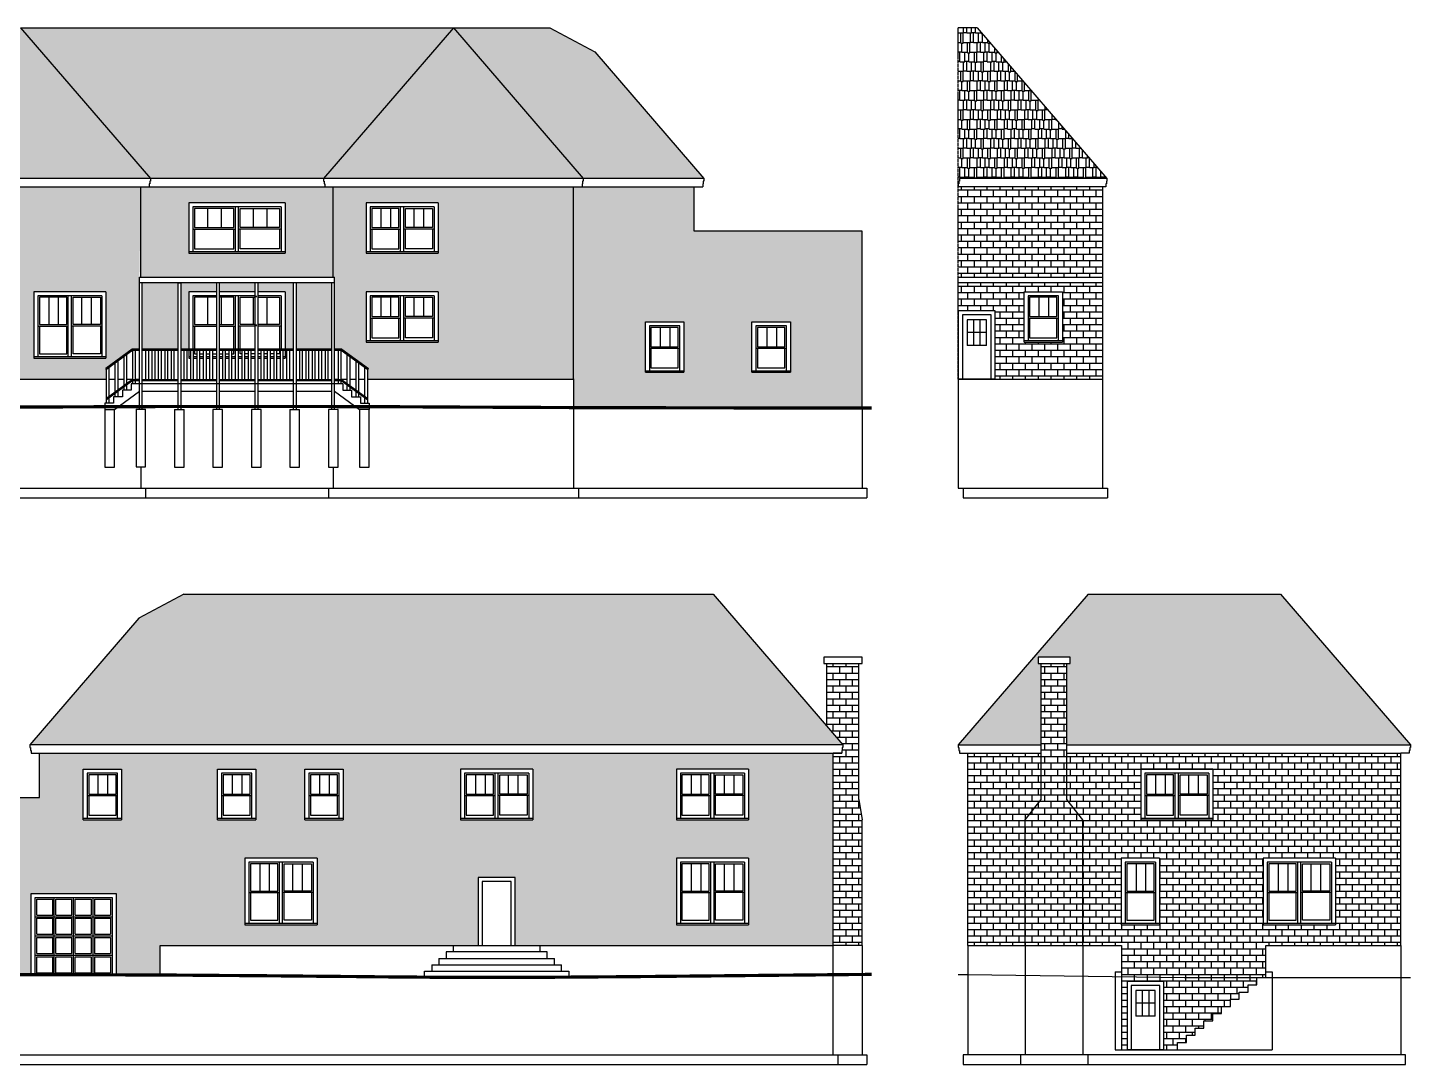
# Model space of a CAD drawing. Header units: inches. Extents: x -12 to 2580, y -112 to 1181.
# Drawn here: x 855 to 2580, y -112 to 1181 of the extents above; entities that cross this region are included whole.
import ezdxf

# ---------------------------------------------------------------- set-up
doc = ezdxf.new("R2010")
doc.units = ezdxf.units.IN
doc.header["$MEASUREMENT"] = 0
doc.linetypes.add('PHANTOMX2', pattern=[5, 2.5, -0.5, 0.5, -0.5, 0.5, -0.5])
for name, color, linetype in [('doors', 3, 'Continuous'), ('foundation', 1, 'Continuous'), ('g-delt-medm', 3, 'Continuous'), ('grade', 6, 'Continuous'), ('hatch', 5, 'Continuous'), ('window', 2, 'Continuous')]:
    doc.layers.add(name, color=color, linetype=linetype)
pattern_1 = [(0, (660, -5e-13), (25.5, 12), [6, -5, 7, -3, 9, -4]), (0, (666, 0.5), (25.5, 12), [5, -19, 4, -6]), (0, (678, -0.75), (25.5, 12), [3, -31]), (90, (660, -5e-13), (-8.5, 12), [11.5, -36.5]), (90, (666, -5e-13), (-8.5, 12), [11.25, -36.75]), (90, (671, -5e-13), (-8.5, 12), [10.5, -37.5]), (90, (678, -0.75), (-8.5, 12), [11.5, -36.5]), (90, (681, -0.75), (-8.5, 12), [11.5, -36.5]), (90, (690, -5e-13), (-8.5, 12), [11, -37])]
pattern_2 = [(0, (-2028, 706.75), (25.5, 12), [6, -5, 7, -3, 9, -4]), (0, (-2022, 707.25), (25.5, 12), [5, -19, 4, -6]), (0, (-2010, 706), (25.5, 12), [3, -31]), (90, (-2028, 706.75), (-8.5, 12), [11.5, -36.5]), (90, (-2022, 706.75), (-8.5, 12), [11.25, -36.75]), (90, (-2017, 706.75), (-8.5, 12), [10.5, -37.5]), (90, (-2010, 706), (-8.5, 12), [11.5, -36.5]), (90, (-2007, 706), (-8.5, 12), [11.5, -36.5]), (90, (-1998, 706.75), (-8.5, 12), [11, -37])]
pattern_3 = [(0, (660, -5e-13), (0, 8), []), (90, (660, -5e-13), (-8, 8), [8, -8])]
pattern_4 = [(0, (-2028, 706.75), (0, 8), []), (90, (-2028, 706.75), (-8, 8), [8, -8])]

# ---------------------------------------------------------------- blocks, each defined once
blk = doc.blocks.new('window-3')
for p, q in [((-5, 83), (-5, 0)), ((85, 83), (-5, 83)), ((80, 78), (0, 78)), ((0, 78), (0, 2)), ((2, 76), (2, 42)), ((36, 76), (2, 76)), ((13.5, 76), (13.5, 42)), ((25.5, 76), (25.5, 42)), ((36, 42), (36, 76)), ((38, 2), (38, 78)), ((42, 2), (42, 78)), ((44, 42), (44, 76)), ((44, 76), (78, 76)), ((54.5, 76), (54.5, 42)), ((66.5, 76), (66.5, 42)), ((78, 76), (78, 42)), ((80, 78), (80, 2)), ((85, 83), (85, 0)), ((0, 40), (38, 40)), ((2, 42), (36, 42)), ((2, 40), (2, 5.5)), ((36, 5.5), (36, 40)), ((80, 40), (42, 40)), ((78, 42), (44, 42)), ((44, 5.5), (44, 40)), ((78, 40), (78, 5.5)), ((-5, 2), (85, 2)), ((-5, 0), (85, 0)), ((2, 5.5), (36, 5.5)), ((78, 5.5), (44, 5.5))]:
    blk.add_line(p, q)
blk = doc.blocks.new('window-4')
for p, q in [((-5, 83), (-5, 0)), ((43, 83), (-5, 83)), ((38, 78), (0, 78)), ((0, 78), (0, 2)), ((2, 76), (2, 42)), ((36, 76), (2, 76)), ((13.5, 76), (13.5, 42)), ((25.5, 76), (25.5, 42)), ((36, 42), (36, 76)), ((38, 78), (38, 2)), ((43, 83), (43, 0)), ((0, 40), (38, 40)), ((2, 42), (36, 42)), ((2, 40), (2, 5.5)), ((36, 5.5), (36, 40)), ((-5, 2), (43, 2)), ((-5, 0), (43, 0)), ((2, 5.5), (36, 5.5))]:
    blk.add_line(p, q)
blk = doc.blocks.new('window-1')
for p, q in [((-5, 0), (-5, 63)), ((-5, 63), (43, 63)), ((38, 58), (0, 58)), ((0, 58), (0, 2)), ((2, 56), (2, 32)), ((36, 56), (2, 56)), ((13.5, 56), (13.5, 32)), ((25.5, 56), (25.5, 32)), ((36, 32), (36, 56)), ((38, 2), (38, 58)), ((43, 63), (43, 0)), ((0, 30), (38, 30)), ((2, 32), (36, 32)), ((2, 30), (2, 5.5)), ((36, 5.5), (36, 30)), ((-5, 2), (43, 2)), ((-5, 0), (43, 0)), ((2, 5.5), (36, 5.5))]:
    blk.add_line(p, q)
blk = doc.blocks.new('window-2')
for p, q in [((85, 63), (-5, 63)), ((-5, 63), (-5, 0)), ((80, 58), (0, 58)), ((0, 58), (0, 2)), ((2, 56), (2, 32)), ((36, 56), (2, 56)), ((13.5, 56), (13.5, 32)), ((25.5, 56), (25.5, 32)), ((36, 32), (36, 56)), ((38, 2), (38, 58)), ((42, 2), (42, 58)), ((44, 32), (44, 56)), ((44, 56), (78, 56)), ((54.5, 56), (54.5, 32)), ((66.5, 56), (66.5, 32)), ((78, 56), (78, 32)), ((80, 58), (80, 2)), ((85, 63), (85, 0)), ((0, 30), (38, 30)), ((2, 32), (36, 32)), ((2, 30), (2, 5.5)), ((36, 5.5), (36, 30)), ((80, 30), (42, 30)), ((78, 32), (44, 32)), ((44, 5.5), (44, 30)), ((78, 30), (78, 5.5)), ((-5, 2), (85, 2)), ((-5, 0), (85, 0)), ((2, 5.5), (36, 5.5)), ((78, 5.5), (44, 5.5))]:
    blk.add_line(p, q)

msp = doc.modelspace()

# ---------------------------------------------------------------- hatches: boundary and pattern name
at = {"layer": 'hatch'}
h = msp.add_hatch(dxfattribs=at)
h.set_pattern_fill('AR-RSHKE', color=256)
h.set_pattern_definition(pattern_2)
h.paths.add_polyline_path([(846, 1181.2), (684, 993.2), (1008, 993.2)])
h.paths.add_polyline_path([(1386, 1181.2), (846, 1181.2), (1008, 993.2), (1224, 993.2)])
h.paths.add_polyline_path([(1386, 1181.2), (1224, 993.2), (1548, 993.2)])
h.paths.add_polyline_path([(1562.4, 1151.2), (1506.5, 1181.2), (1386, 1181.2), (1548, 993.2), (1698.5, 993.2)])
h = msp.add_hatch(dxfattribs=at)
h.set_pattern_fill('AR-RSHKE', color=256)
h.set_pattern_definition(pattern_2)
h.paths.add_polyline_path([(2201.5, 993.2), (2039.5, 1181.2), (2016, 1181.2), (2016, 986.2), (2016.7, 986.2), (2016.7, 989.8), (2017.5, 989.8), (2017.5, 993.2)])
h = msp.add_hatch(dxfattribs=at)
h.set_pattern_fill('AR-B816', color=256)
h.set_pattern_definition(pattern_4)
h.paths.add_polyline_path([(996, 982.8), (696, 982.8), (696, 742.8), (953, 742.8), (953, 754.8), (952.1, 756), (986, 780.6), (986, 780), (994.2, 780), (994.2, 869.8)])
h.paths.add_polyline_path([(952.5, 851.8), (952.5, 768.8), (862.5, 768.8), (862.5, 851.8)], flags=16)
h.paths.add_polyline_path([(947.5, 846.8), (947.5, 770.8), (867.5, 770.8), (867.5, 846.8)], flags=0)
h.paths.add_polyline_path([(905.5, 844.8), (905.5, 774.3), (869.5, 774.3), (869.5, 808.8), (869.5, 844.8)], flags=0)
h.paths.add_polyline_path([(945.5, 844.8), (945.5, 810.8), (945.5, 774.3), (909.5, 774.3), (909.5, 844.8)], flags=0)
h.paths.add_polyline_path([(881, 808.8), (881, 810.8), (869.5, 810.8), (867.5, 808.8)], flags=0)
h.paths.add_polyline_path([(911.5, 810.8), (945.5, 810.8), (947.5, 808.8), (911.5, 808.8)], flags=0)
h.paths.add_polyline_path([(829.5, 899.8), (739.5, 899.8), (739.5, 962.8), (829.5, 962.8)], flags=16)
h.paths.add_polyline_path([(744.5, 901.8), (744.5, 957.8), (824.5, 957.8), (824.5, 901.8)], flags=0)
h.paths.add_polyline_path([(822.5, 905.3), (786.5, 905.3), (786.5, 955.8), (822.5, 955.8), (822.5, 931.8)], flags=0)
h.paths.add_polyline_path([(824.5, 929.8), (788.5, 929.8), (788.5, 931.8), (822.5, 931.8)], flags=0)
h.paths.add_polyline_path([(829.5, 851.8), (829.5, 768.8), (739.5, 768.8), (739.5, 851.8)], flags=16)
h.paths.add_polyline_path([(824.5, 846.8), (824.5, 770.8), (744.5, 770.8), (744.5, 846.8)], flags=0)
h.paths.add_polyline_path([(822.5, 844.8), (822.5, 810.8), (822.5, 774.3), (786.5, 774.3), (786.5, 844.8)], flags=0)
h.paths.add_polyline_path([(822.5, 810.8), (824.5, 808.8), (788.5, 808.8), (788.5, 810.8)], flags=0)
h.paths.add_polyline_path([(746.5, 905.3), (746.5, 929.8), (746.5, 955.8), (782.5, 955.8), (782.5, 905.3)], flags=0)
h.paths.add_polyline_path([(758, 929.8), (758, 931.8), (746.5, 931.8), (744.5, 929.8)], flags=0)
h.paths.add_polyline_path([(782.5, 774.3), (746.5, 774.3), (746.5, 808.8), (746.5, 844.8), (782.5, 844.8)], flags=0)
h.paths.add_polyline_path([(758, 808.8), (758, 810.8), (746.5, 810.8), (744.5, 808.8)], flags=0)
h.paths.add_polyline_path([(1042.2, 862.8), (997.8, 862.8), (997.8, 780), (1042.2, 780)])
h.paths.add_polyline_path([(1090.2, 862.8), (1045.7, 862.8), (1045.7, 780), (1056, 780), (1056, 851.8), (1090.2, 851.8)])
h.paths.add_polyline_path([(1236, 982.8), (996, 982.8), (996, 869.8), (1236, 869.8)])
h.paths.add_polyline_path([(1056, 899.8), (1056, 962.8), (1176, 962.8), (1176, 899.8)], flags=16)
h.paths.add_polyline_path([(1061, 901.8), (1061, 957.8), (1171, 957.8), (1171, 901.8)], flags=0)
h.paths.add_polyline_path([(1063, 905.3), (1063, 929.8), (1112, 929.8), (1112, 905.3)], flags=0)
h.paths.add_polyline_path([(1063, 931.8), (1063, 955.8), (1112, 955.8), (1112, 931.8)], flags=0)
h.paths.add_polyline_path([(1169, 929.8), (1169, 905.3), (1120, 905.3), (1120, 929.8)], flags=0)
h.paths.add_polyline_path([(1120, 931.8), (1120, 955.8), (1169, 955.8), (1169, 931.8)], flags=0)
h.paths.add_polyline_path([(1138.2, 862.8), (1093.7, 862.8), (1093.7, 851.8), (1138.2, 851.8)])
h.paths.add_polyline_path([(1186.2, 862.8), (1141.8, 862.8), (1141.8, 851.8), (1176, 851.8), (1176, 780), (1186.2, 780)])
h.paths.add_polyline_path([(1234.2, 862.8), (1189.7, 862.8), (1189.7, 780), (1234.2, 780)])
h.paths.add_polyline_path([(1536, 982.8), (1236, 982.8), (1236, 869.8), (1237.8, 869.8), (1237.8, 780), (1246.9, 780), (1279.9, 756), (1279, 754.8), (1279, 742.8), (1536, 742.8), (1536, 743.2)])
h.paths.add_polyline_path([(1277, 851.8), (1367, 851.8), (1367, 788.8), (1277, 788.8)], flags=16)
h.paths.add_polyline_path([(1277, 899.8), (1277, 962.8), (1367, 962.8), (1367, 899.8)], flags=16)
h.paths.add_polyline_path([(1282, 901.8), (1282, 957.8), (1362, 957.8), (1362, 901.8)], flags=0)
h.paths.add_polyline_path([(1282, 846.8), (1362, 846.8), (1362, 790.8), (1282, 790.8)], flags=0)
h.paths.add_polyline_path([(1284, 844.8), (1318, 844.8), (1318, 820.8), (1284, 820.8)], flags=0)
h.paths.add_polyline_path([(1284, 905.3), (1284, 929.8), (1318, 929.8), (1318, 905.3)], flags=0)
h.paths.add_polyline_path([(1318, 818.8), (1318, 794.3), (1284, 794.3), (1284, 818.8)], flags=0)
h.paths.add_polyline_path([(1284, 931.8), (1284, 955.8), (1318, 955.8), (1318, 931.8)], flags=0)
h.paths.add_polyline_path([(1360, 818.8), (1360, 794.3), (1326, 794.3), (1326, 818.8)], flags=0)
h.paths.add_polyline_path([(1360, 929.8), (1360, 905.3), (1326, 905.3), (1326, 929.8)], flags=0)
h.paths.add_polyline_path([(1326, 844.8), (1360, 844.8), (1360, 820.8), (1326, 820.8)], flags=0)
h.paths.add_polyline_path([(1326, 931.8), (1326, 955.8), (1360, 955.8), (1360, 931.8)], flags=0)
h.paths.add_polyline_path([(1896, 927.5), (1686.5, 927.5), (1686.5, 982.8), (1536, 982.8), (1536, 742.8), (1536, 706.7), (1896, 706.7)])
h.paths.add_polyline_path([(1625.5, 814.2), (1673.5, 814.2), (1673.5, 751.2), (1625.5, 751.2)], flags=16)
h.paths.add_polyline_path([(1630.5, 809.2), (1668.5, 809.2), (1668.5, 753.2), (1630.5, 753.2)], flags=0)
h.paths.add_polyline_path([(1632.5, 807.2), (1666.5, 807.2), (1666.5, 783.2), (1632.5, 783.2)], flags=0)
h.paths.add_polyline_path([(1666.5, 781.2), (1666.5, 756.7), (1632.5, 756.7), (1632.5, 781.2)], flags=0)
h.paths.add_polyline_path([(1758.5, 814.2), (1806.5, 814.2), (1806.5, 751.2), (1758.5, 751.2)], flags=16)
h.paths.add_polyline_path([(1763.5, 809.2), (1801.5, 809.2), (1801.5, 753.2), (1763.5, 753.2)], flags=0)
h.paths.add_polyline_path([(1765.5, 807.2), (1799.5, 807.2), (1799.5, 783.2), (1765.5, 783.2)], flags=0)
h.paths.add_polyline_path([(1799.5, 781.2), (1799.5, 756.7), (1765.5, 756.7), (1765.5, 781.2)], flags=0)
h = msp.add_hatch(dxfattribs=at)
h.set_pattern_fill('AR-B816', color=256)
h.set_pattern_definition(pattern_4)
h.paths.add_polyline_path([(2196, 862.8), (2016, 862.8), (2016, 827.8), (2062, 827.8), (2062, 742.8), (2196, 742.8)])
h.paths.add_polyline_path([(2146, 788.8), (2098, 788.8), (2098, 851.8), (2146, 851.8)], flags=16)
h.paths.add_polyline_path([(2141, 790.8), (2103, 790.8), (2103, 846.8), (2141, 846.8)], flags=0)
h.paths.add_polyline_path([(2139, 818.8), (2139, 794.3), (2105, 794.3), (2105, 818.8)], flags=0)
h.paths.add_polyline_path([(2139, 820.8), (2105, 820.8), (2105, 844.8), (2139, 844.8)], flags=0)
h.paths.add_polyline_path([(2196, 982.8), (2016, 982.8), (2016, 869.8), (2196, 869.8)])
h = msp.add_hatch(dxfattribs=at)
h.set_pattern_fill('AR-RSHKE', color=256)
h.set_pattern_definition(pattern_1)
h.paths.add_polyline_path([(1049.5, 474.5), (993.6, 444.5), (857.5, 286.5), (1872, 286.5), (1710, 474.5)])
h = msp.add_hatch(dxfattribs=at)
h.set_pattern_fill('AR-RSHKE', color=256)
h.set_pattern_definition(pattern_1)
h.paths.add_polyline_path([(2178, 474.5), (2016, 286.5), (2119.5, 286.5), (2119.5, 388), (2115.5, 388), (2115.5, 396), (2155.5, 396), (2155.5, 388), (2151.5, 388), (2151.5, 286.5), (2580, 286.5), (2418, 474.5)])
h = msp.add_hatch(dxfattribs=at)
h.set_pattern_fill('AR-B816', color=256)
h.set_pattern_definition(pattern_3)
h.paths.add_polyline_path([(1892, 218), (1892, 388), (1852, 388), (1852, 309.7), (1872, 286.5), (1872, 283), (1871.2, 283), (1871.2, 279.5), (1870.5, 279.5), (1870.5, 276), (1860, 276), (1860, 36), (1896, 36), (1896, 193)])
h = msp.add_hatch(dxfattribs=at)
h.set_pattern_fill('AR-B816', color=256)
h.set_pattern_definition(pattern_3)
h.paths.add_polyline_path([(2099.5, 193), (2099.5, 36), (2171.5, 36), (2171.5, 193), (2151.5, 218), (2151.5, 388), (2119.5, 388), (2119.5, 218)])
h = msp.add_hatch(dxfattribs=at)
h.set_pattern_fill('AR-B816', color=256)
h.set_pattern_definition(pattern_3)
h.paths.add_polyline_path([(965, 101), (965, 0), (1020, 0), (1020, 36), (1417, 36), (1417, 121), (1463, 121), (1463, 36), (1860, 36), (1860, 276), (869.5, 276), (869.5, 220.7), (660, 220.7), (660, 0), (715, 0), (715, 101), (821, 101), (821, 0), (859, 0), (859, 101)])
h.paths.add_polyline_path([(1091.5, 193), (1091.5, 256), (1139.5, 256), (1139.5, 193)], flags=16)
h.paths.add_polyline_path([(1096.5, 195), (1096.5, 251), (1134.5, 251), (1134.5, 195)], flags=0)
h.paths.add_polyline_path([(1125.7, 145), (1215.8, 145), (1215.8, 62), (1125.7, 62)], flags=16)
h.paths.add_polyline_path([(1098.5, 198.5), (1098.5, 223), (1132.5, 223), (1132.5, 198.5)], flags=0)
h.paths.add_polyline_path([(1130.8, 140), (1210.8, 140), (1210.8, 64), (1130.8, 64)], flags=0)
h.paths.add_polyline_path([(1132.8, 138), (1166.8, 138), (1166.8, 104), (1132.8, 104)], flags=0)
h.paths.add_polyline_path([(1166.8, 102), (1166.8, 67.5), (1132.8, 67.5), (1132.8, 102)], flags=0)
h.paths.add_polyline_path([(1098.5, 225), (1098.5, 249), (1132.5, 249), (1132.5, 225)], flags=0)
h.paths.add_polyline_path([(972, 193), (924, 193), (924, 256), (972, 256)], flags=16)
h.paths.add_polyline_path([(929, 195), (929, 251), (967, 251), (967, 195)], flags=0)
h.paths.add_polyline_path([(965, 198.5), (931, 198.5), (931, 223), (965, 223)], flags=0)
h.paths.add_polyline_path([(965, 225), (931, 225), (931, 249), (965, 249)], flags=0)
h.paths.add_polyline_path([(1208.8, 102), (1208.8, 67.5), (1174.8, 67.5), (1174.8, 102)], flags=0)
h.paths.add_polyline_path([(1174.8, 138), (1208.8, 138), (1208.8, 104), (1174.8, 104)], flags=0)
h.paths.add_polyline_path([(1200.5, 193), (1200.5, 256), (1248.5, 256), (1248.5, 193)], flags=16)
h.paths.add_polyline_path([(1205.5, 195), (1205.5, 251), (1243.5, 251), (1243.5, 195)], flags=0)
h.paths.add_polyline_path([(1207.5, 198.5), (1207.5, 223), (1241.5, 223), (1241.5, 198.5)], flags=0)
h.paths.add_polyline_path([(1207.5, 225), (1207.5, 249), (1241.5, 249), (1241.5, 225)], flags=0)
h.paths.add_polyline_path([(1395, 193), (1395, 256), (1485, 256), (1485, 193)], flags=16)
h.paths.add_polyline_path([(1400, 195), (1400, 251), (1480, 251), (1480, 195)], flags=0)
h.paths.add_polyline_path([(1402, 198.5), (1402, 223), (1436, 223), (1436, 198.5)], flags=0)
h.paths.add_polyline_path([(1402, 225), (1402, 249), (1436, 249), (1436, 225)], flags=0)
h.paths.add_polyline_path([(1478, 223), (1478, 198.5), (1444, 198.5), (1444, 223)], flags=0)
h.paths.add_polyline_path([(1444, 225), (1444, 249), (1478, 249), (1478, 225)], flags=0)
h.paths.add_polyline_path([(1664.2, 145), (1754.2, 145), (1754.2, 62), (1664.2, 62)], flags=16)
h.paths.add_polyline_path([(1664.2, 193), (1664.2, 256), (1754.2, 256), (1754.2, 193)], flags=16)
h.paths.add_polyline_path([(1669.2, 195), (1669.2, 251), (1749.2, 251), (1749.2, 195)], flags=0)
h.paths.add_polyline_path([(1669.2, 64), (1669.2, 140), (1749.2, 140), (1749.2, 64)], flags=0)
h.paths.add_polyline_path([(1705.2, 102), (1705.2, 67.5), (1671.2, 67.5), (1671.2, 102)], flags=0)
h.paths.add_polyline_path([(1671.2, 138), (1705.2, 138), (1705.2, 104), (1671.2, 104)], flags=0)
h.paths.add_polyline_path([(1671.2, 198.5), (1671.2, 223), (1705.2, 223), (1705.2, 198.5)], flags=0)
h.paths.add_polyline_path([(1671.2, 225), (1671.2, 249), (1705.2, 249), (1705.2, 225)], flags=0)
h.paths.add_polyline_path([(1747.2, 102), (1747.2, 67.5), (1713.2, 67.5), (1713.2, 102)], flags=0)
h.paths.add_polyline_path([(1713.2, 138), (1747.2, 138), (1747.2, 104), (1713.2, 104)], flags=0)
h.paths.add_polyline_path([(1747.2, 223), (1747.2, 198.5), (1713.2, 198.5), (1713.2, 223)], flags=0)
h.paths.add_polyline_path([(1713.2, 225), (1713.2, 249), (1747.2, 249), (1747.2, 225)], flags=0)
h = msp.add_hatch(dxfattribs=at)
h.set_pattern_fill('AR-B816', color=256)
h.set_pattern_definition(pattern_3)
h.paths.add_polyline_path([(2399.5, 36), (2568, 36), (2568, 276), (2151.5, 276), (2151.5, 218), (2171.5, 193), (2171.5, 36), (2219.5, 36), (2219.5, -94), (2226.5, -94), (2226.5, -9), (2272.5, -9), (2272.5, -94), (2289.5, -94), (2289.5, -85), (2300.5, -85), (2300.5, -76), (2311.5, -76), (2311.5, -67), (2322.5, -67), (2322.5, -58), (2333.5, -58), (2333.5, -49), (2344.5, -49), (2344.5, -40), (2355.5, -40), (2355.5, -31), (2366.5, -31), (2366.5, -22), (2377.5, -22), (2377.5, -13), (2388.5, -13), (2388.5, -4), (2399.5, -4)])
h.paths.add_polyline_path([(2396.5, 145), (2486.5, 145), (2486.5, 62), (2396.5, 62)], flags=16)
h.paths.add_polyline_path([(2401.5, 140), (2481.5, 140), (2481.5, 64), (2401.5, 64)], flags=0)
h.paths.add_polyline_path([(2403.5, 138), (2437.5, 138), (2437.5, 104), (2403.5, 104)], flags=0)
h.paths.add_polyline_path([(2437.5, 102), (2437.5, 67.5), (2403.5, 67.5), (2403.5, 102)], flags=0)
h.paths.add_polyline_path([(2333.6, 193), (2243.6, 193), (2243.6, 256), (2333.6, 256)], flags=16)
h.paths.add_polyline_path([(2248.6, 195), (2248.6, 251), (2328.6, 251), (2328.6, 195)], flags=0)
h.paths.add_polyline_path([(2267.2, 62), (2219.2, 62), (2219.2, 145), (2267.2, 145)], flags=16)
h.paths.add_polyline_path([(2326.6, 198.5), (2292.6, 198.5), (2292.6, 223), (2326.6, 223)], flags=0)
h.paths.add_polyline_path([(2262.2, 64), (2224.2, 64), (2224.2, 140), (2262.2, 140)], flags=0)
h.paths.add_polyline_path([(2260.2, 102), (2260.2, 67.5), (2226.2, 67.5), (2226.2, 102)], flags=0)
h.paths.add_polyline_path([(2260.2, 104), (2226.2, 104), (2226.2, 138), (2260.2, 138)], flags=0)
h.paths.add_polyline_path([(2479.5, 102), (2479.5, 67.5), (2445.5, 67.5), (2445.5, 102)], flags=0)
h.paths.add_polyline_path([(2445.5, 138), (2479.5, 138), (2479.5, 104), (2445.5, 104)], flags=0)
h.paths.add_polyline_path([(2284.6, 223), (2284.6, 198.5), (2250.6, 198.5), (2250.6, 223)], flags=0)
h.paths.add_polyline_path([(2326.6, 225), (2292.6, 225), (2292.6, 249), (2326.6, 249)], flags=0)
h.paths.add_polyline_path([(2284.6, 225), (2250.6, 225), (2250.6, 249), (2284.6, 249)], flags=0)
h.paths.add_polyline_path([(2028, 36), (2099.5, 36), (2099.5, 193), (2119.5, 218), (2119.5, 276), (2028, 276)])

# ---------------------------------------------------------------- linework, layer by layer
at = {"layer": 'doors'}
for p, q in [((2062, 827.8), (2016, 827.8)), ((2016, 827.8), (2016, 742.8)), ((2057, 822.8), (2021, 822.8)), ((2021, 822.8), (2021, 742.8)), ((2051, 816.8), (2027, 816.8)), ((2027, 816.8), (2027, 784.8)), ((2035, 816.8), (2035, 784.8)), ((2043, 816.8), (2043, 784.8)), ((2051, 784.8), (2051, 816.8)), ((2057, 742.8), (2057, 822.8)), ((2062, 742.8), (2062, 827.8)), ((2051, 800.8), (2027, 800.8)), ((2051, 784.8), (2027, 784.8)), ((2062, 742.8), (2016, 742.8)), ((859, 0), (859, 101)), ((859, 101), (965, 101)), ((864, 0), (864, 96)), ((864, 96), (960, 96)), ((866, 74), (866, 94)), ((866, 94), (886, 94)), ((886, 74), (886, 94)), ((888, 0), (888, 96)), ((890, 74), (890, 94)), ((890, 94), (910, 94)), ((910, 74), (910, 94)), ((912, 0), (912, 96)), ((914, 74), (914, 94)), ((914, 94), (934, 94)), ((934, 94), (934, 74)), ((936, 96), (936, 0)), ((938, 94), (958, 94)), ((938, 94), (938, 74)), ((958, 94), (958, 74)), ((960, 96), (960, 0)), ((965, 101), (965, 0)), ((864, 72), (960, 72)), ((866, 74), (886, 74)), ((866, 50), (866, 70)), ((866, 70), (886, 70)), ((886, 50), (886, 70)), ((890, 74), (910, 74)), ((890, 50), (890, 70)), ((890, 70), (910, 70)), ((910, 50), (910, 70)), ((914, 74), (934, 74)), ((914, 50), (914, 70)), ((914, 70), (934, 70)), ((934, 70), (934, 50)), ((938, 74), (958, 74)), ((938, 70), (958, 70)), ((938, 70), (938, 50)), ((958, 70), (958, 50)), ((864, 48), (960, 48)), ((866, 50), (886, 50)), ((866, 26), (866, 46)), ((866, 46), (886, 46)), ((886, 26), (886, 46)), ((890, 50), (910, 50)), ((890, 26), (890, 46)), ((890, 46), (910, 46)), ((910, 26), (910, 46)), ((914, 50), (934, 50)), ((914, 26), (914, 46)), ((914, 46), (934, 46)), ((934, 46), (934, 26)), ((938, 50), (958, 50)), ((938, 46), (958, 46)), ((938, 46), (938, 26)), ((958, 46), (958, 26)), ((864, 24), (960, 24)), ((866, 26), (886, 26)), ((866, 2), (866, 22)), ((866, 22), (886, 22)), ((886, 2), (886, 22)), ((890, 26), (910, 26)), ((890, 2), (890, 22)), ((890, 22), (910, 22)), ((910, 2), (910, 22)), ((914, 26), (934, 26)), ((914, 2), (914, 22)), ((914, 22), (934, 22)), ((934, 22), (934, 2)), ((938, 26), (958, 26)), ((938, 22), (958, 22)), ((938, 22), (938, 2)), ((958, 22), (958, 2)), ((866, 2), (886, 2)), ((890, 2), (910, 2)), ((914, 2), (934, 2)), ((938, 2), (958, 2)), ((2272.5, -9), (2226.5, -9)), ((2226.5, -9), (2226.5, -94)), ((2267.5, -14), (2231.5, -14)), ((2231.5, -14), (2231.5, -94)), ((2267.5, -94), (2267.5, -14)), ((2272.5, -94), (2272.5, -9)), ((2261.5, -20), (2237.5, -20)), ((2237.5, -20), (2237.5, -52)), ((2245.5, -20), (2245.5, -52)), ((2253.5, -20), (2253.5, -52)), ((2261.5, -52), (2261.5, -20)), ((2261.5, -36), (2237.5, -36)), ((2261.5, -52), (2237.5, -52)), ((2272.5, -94), (2226.5, -94))]:
    msp.add_line(p, q, dxfattribs=at)
at = {"layer": 'foundation'}
for p, q in [((2016, 742.8), (2016, 606.5)), ((2196, 742.8), (2196, 606.5)), ((951, 704.8), (951, 632.8)), ((963, 632.8), (963, 704.8)), ((990, 705.2), (990, 633.2)), ((990, 705.2), (1002, 705.2)), ((1002, 633.2), (1002, 705.2)), ((1038, 704.8), (1038, 632.8)), ((1038, 704.8), (1050, 704.8)), ((1050, 632.8), (1050, 704.8)), ((1086, 704.8), (1086, 632.8)), ((1098, 704.8), (1086, 704.8)), ((1098, 632.8), (1098, 704.8)), ((1134, 704.8), (1134, 632.8)), ((1146, 704.8), (1134, 704.8)), ((1146, 632.8), (1146, 704.8)), ((1182, 704.8), (1182, 632.8)), ((1182, 704.8), (1194, 704.8)), ((1194, 632.8), (1194, 704.8)), ((1230, 704.8), (1230, 632.8)), ((1242, 704.8), (1230, 704.8)), ((1242, 632.8), (1242, 704.8)), ((1269, 704.8), (1269, 632.8)), ((1281, 632.8), (1281, 704.8)), ((1536, 706.7), (1536, 606.5)), ((1896, 706.7), (1896, 606.5)), ((951, 632.8), (963, 632.8)), ((990, 633.2), (1002, 633.2)), ((996, 633.2), (996, 606.5)), ((1038, 632.8), (1050, 632.8)), ((1086, 632.8), (1098, 632.8)), ((1134, 632.8), (1146, 632.8)), ((1182, 632.8), (1194, 632.8)), ((1230, 632.8), (1242, 632.8)), ((1236, 632.8), (1236, 606.5)), ((1269, 632.8), (1281, 632.8)), ((654, 606.5), (1902, 606.5)), ((1002, 606.5), (1002, 594.5)), ((1230, 606.5), (1230, 594.5)), ((1542, 606.5), (1542, 594.5)), ((1902, 606.5), (1902, 594.5)), ((2016, 606.5), (2202, 606.5)), ((2022, 606.5), (2022, 594.5)), ((2202, 606.5), (2202, 594.5)), ((654, 594.5), (1902, 594.5)), ((2022, 594.5), (2202, 594.5)), ((1860, -100.3), (1860, 36)), ((1896, 36), (1896, -100.3)), ((2028, 36), (2028, -100.3)), ((2099.5, 36), (2099.5, -100.3)), ((2171.5, 36), (2171.5, -100.3)), ((2568, 36), (2568, -100.3)), ((654, -100.3), (1902, -100.3)), ((1866, -112.3), (1866, -100.3)), ((1902, -100.3), (1902, -112.3)), ((2574, -100.3), (2022, -100.3)), ((2022, -100.3), (2022, -112.3)), ((2093.5, -100.3), (2093.5, -112.3)), ((2177.5, -100.3), (2177.5, -112.3)), ((2574, -112.3), (2574, -100.3)), ((654, -112.3), (1902, -112.3)), ((2022, -112.3), (2574, -112.3))]:
    msp.add_line(p, q, dxfattribs=at)
at = {"layer": 'g-delt-medm'}
for p, q in [((846, 1181.2), (1008, 993.2)), ((846, 1181.2), (1506.5, 1181.2)), ((1386, 1181.2), (1224, 993.2)), ((1386, 1181.2), (1548, 993.2)), ((1506.5, 1181.2), (1562.4, 1151.2)), ((2039.5, 1181.2), (2016, 1181.2)), ((2039.5, 1181.2), (2201.5, 993.2)), ((1562.4, 1151.2), (1698.5, 993.2)), ((1698.5, 993.2), (684, 993.2)), ((1007.2, 986.2), (1006.5, 986.2)), ((1006.5, 986.2), (1006.5, 982.8)), ((1008, 989.8), (1007.2, 989.8)), ((1007.2, 989.8), (1007.2, 986.2)), ((1008, 993.2), (1008, 989.8)), ((1224, 993.2), (1224, 989.8)), ((1224, 989.8), (1224.8, 989.8)), ((1224.8, 989.8), (1224.8, 986.2)), ((1224.8, 986.2), (1225.5, 986.2)), ((1225.5, 986.2), (1225.5, 982.8)), ((1547.2, 986.2), (1546.5, 986.2)), ((1546.5, 986.2), (1546.5, 982.8)), ((1548, 989.8), (1547.2, 989.8)), ((1547.2, 989.8), (1547.2, 986.2)), ((1548, 993.2), (1548, 989.8)), ((1697.8, 986.2), (1697, 986.2)), ((1697, 986.2), (1697, 982.8)), ((1698.5, 989.8), (1697.8, 989.8)), ((1697.8, 989.8), (1697.8, 986.2)), ((1698.5, 993.2), (1698.5, 989.8)), ((2016.7, 986.2), (2016, 986.2)), ((2016, 986.2), (2016, 982.8)), ((2017.5, 989.8), (2016.7, 989.8)), ((2016.7, 989.8), (2016.7, 986.2)), ((2201.5, 993.2), (2017.5, 993.2)), ((2017.5, 993.2), (2017.5, 989.8)), ((2200.7, 986.2), (2200, 986.2)), ((2200, 986.2), (2200, 982.8)), ((2201.5, 989.8), (2200.7, 989.8)), ((2200.7, 989.8), (2200.7, 986.2)), ((2201.5, 993.2), (2201.5, 989.8)), ((685.5, 982.8), (1697, 982.8)), ((996, 869.8), (996, 982.8)), ((1236, 869.8), (1236, 982.8)), ((1536, 742.8), (1536, 982.8)), ((1686.5, 927.5), (1686.5, 982.8)), ((2200, 982.8), (2016, 982.8)), ((2196, 982.8), (2196, 742.8)), ((1896, 927.5), (1686.5, 927.5)), ((1896, 706.7), (1896, 927.5)), ((994.2, 869.8), (1237.8, 869.8)), ((994.2, 704.8), (994.2, 869.8)), ((1237.8, 862.8), (994.2, 862.8)), ((997.8, 704.8), (997.8, 862.8)), ((1042.2, 862.8), (1045.7, 862.8)), ((1042.2, 862.8), (1042.2, 704.8)), ((1045.7, 862.8), (1045.7, 704.8)), ((1090.2, 862.8), (1090.2, 704.8)), ((1093.7, 862.8), (1093.7, 704.8)), ((1138.2, 862.8), (1138.2, 704.8)), ((1141.8, 862.8), (1141.8, 704.8)), ((1186.2, 862.8), (1186.2, 704.8)), ((1189.7, 862.8), (1189.7, 704.8)), ((1234.2, 704.8), (1234.2, 862.8)), ((1237.8, 704.8), (1237.8, 869.8)), ((2016, 869.8), (2196, 869.8)), ((2196, 862.8), (2016, 862.8)), ((1140, 846.8), (1140, 844.8)), ((1140, 810.8), (1140, 808.8)), ((985.1, 780), (952.1, 756)), ((986, 778.8), (953, 754.8)), ((994.2, 780), (985.1, 780)), ((986, 778.8), (994.2, 778.8)), ((986, 742.3), (986, 778.8)), ((989.5, 742.3), (989.5, 778.8)), ((1042.2, 780), (997.8, 780)), ((997.8, 778.8), (1042.2, 778.8)), ((1002.2, 742.3), (1002.2, 778.8)), ((1005.8, 778.3), (1002.2, 778.3)), ((1005.8, 742.3), (1005.8, 778.8)), ((1010.2, 742.3), (1010.2, 778.8)), ((1013.8, 778.3), (1010.2, 778.3)), ((1013.8, 742.3), (1013.8, 778.8)), ((1018.2, 742.3), (1018.2, 778.8)), ((1021.8, 778.3), (1018.2, 778.3)), ((1021.8, 742.3), (1021.8, 778.8)), ((1026.2, 742.3), (1026.2, 778.8)), ((1029.8, 778.3), (1026.2, 778.3)), ((1029.8, 742.3), (1029.8, 778.8)), ((1034.2, 742.3), (1034.2, 778.8)), ((1037.7, 778.3), (1034.2, 778.3)), ((1037.7, 742.3), (1037.7, 778.8)), ((1090.2, 780), (1045.7, 780)), ((1045.7, 778.8), (1090.2, 778.8)), ((1050.2, 742.3), (1050.2, 778.8)), ((1053.7, 742.3), (1053.7, 778.8)), ((1058.2, 742.3), (1058.2, 778.8)), ((1061.7, 742.3), (1061.7, 778.8)), ((1066.2, 742.3), (1066.2, 778.8)), ((1069.7, 742.3), (1069.7, 778.8)), ((1074.2, 742.3), (1074.2, 778.8)), ((1077.7, 742.3), (1077.7, 778.8)), ((1082.2, 742.3), (1082.2, 778.8)), ((1085.7, 742.3), (1085.7, 778.8)), ((1138.2, 780), (1093.7, 780)), ((1093.7, 778.8), (1138.2, 778.8)), ((1098.2, 742.3), (1098.2, 778.8)), ((1101.7, 742.3), (1101.7, 778.8)), ((1106.2, 742.3), (1106.2, 778.8)), ((1109.7, 742.3), (1109.7, 778.8)), ((1114.2, 742.3), (1114.2, 778.8)), ((1117.7, 742.3), (1117.7, 778.8)), ((1122.2, 742.3), (1122.2, 778.8)), ((1125.7, 742.3), (1125.7, 778.8)), ((1130.2, 742.3), (1130.2, 778.8)), ((1133.7, 742.3), (1133.7, 778.8)), ((1186.2, 780), (1141.8, 780)), ((1141.8, 778.8), (1186.2, 778.8)), ((1146.2, 742.3), (1146.2, 778.8)), ((1149.7, 742.3), (1149.7, 778.8)), ((1154.2, 742.3), (1154.2, 778.8)), ((1157.7, 742.3), (1157.7, 778.8)), ((1162.2, 742.3), (1162.2, 778.8)), ((1165.7, 742.3), (1165.7, 778.8)), ((1170.2, 742.3), (1170.2, 778.8)), ((1173.7, 742.3), (1173.7, 778.8)), ((1178.2, 742.3), (1178.2, 778.8)), ((1181.7, 742.3), (1181.7, 778.8)), ((1234.2, 780), (1189.7, 780)), ((1189.7, 778.8), (1234.2, 778.8)), ((1194.2, 742.3), (1194.2, 778.8)), ((1197.7, 742.3), (1197.7, 778.8)), ((1202.2, 742.3), (1202.2, 778.8)), ((1205.7, 742.3), (1205.7, 778.8)), ((1210.2, 742.3), (1210.2, 778.8)), ((1213.7, 742.3), (1213.7, 778.8)), ((1218.2, 742.3), (1218.2, 778.8)), ((1221.7, 742.3), (1221.7, 778.8)), ((1226.2, 742.3), (1226.2, 778.8)), ((1229.7, 742.3), (1229.7, 778.8)), ((1246.9, 780), (1237.8, 780)), ((1237.8, 778.8), (1246, 778.8)), ((1242.5, 742.3), (1242.5, 778.8)), ((1246, 736.8), (1246, 778.8)), ((1246, 778.8), (1279, 754.8)), ((1246.9, 780), (1279.9, 756)), ((964, 726.6), (964, 762.8)), ((967.5, 729.2), (967.5, 765.3)), ((975, 734.6), (975, 770.8)), ((978.5, 737.2), (978.5, 773.3)), ((1253.5, 737.2), (1253.5, 773.3)), ((1257, 734.6), (1257, 770.8)), ((1264.5, 729.2), (1264.5, 765.3)), ((1268, 726.6), (1268, 762.8)), ((660, 742.8), (953, 742.8)), ((953, 754.8), (952.1, 756)), ((953, 712.8), (953, 754.8)), ((985.5, 742.3), (953, 718.6)), ((956.5, 721.2), (956.5, 757.3)), ((956.5, 742.8), (964, 742.8)), ((967.5, 742.8), (975, 742.8)), ((978.5, 742.8), (986, 742.8)), ((985.5, 742.3), (994.2, 742.3)), ((986, 740.8), (986, 742.3)), ((989.5, 742.8), (994.2, 742.8)), ((997.8, 742.3), (1042.2, 742.3)), ((1045.7, 742.3), (1090.2, 742.3)), ((1093.7, 742.3), (1138.2, 742.3)), ((1141.8, 742.3), (1186.2, 742.3)), ((1189.7, 742.3), (1234.2, 742.3)), ((1237.8, 742.8), (1242.5, 742.8)), ((1237.8, 742.3), (1246, 742.3)), ((1246, 742.8), (1253.5, 742.8)), ((1246.5, 742.3), (1279, 718.6)), ((1257, 742.8), (1264.5, 742.8)), ((1268, 742.8), (1275.5, 742.8)), ((1275.5, 721.2), (1275.5, 757.3)), ((1279, 754.8), (1279.9, 756)), ((1279, 712.8), (1279, 754.8)), ((1279, 742.8), (1536, 742.8)), ((1536, 743.2), (1536, 706.7)), ((2016, 742.8), (2196, 742.8)), ((986, 740.8), (953, 716.8)), ((963, 704.8), (994.2, 727.5)), ((964, 720.8), (964, 724.8)), ((967.5, 720.8), (967.5, 727.3)), ((984, 728.8), (973, 728.8)), ((973, 728.8), (973, 720.8)), ((975, 728.8), (975, 732.8)), ((978.5, 728.8), (978.5, 735.3)), ((1248, 736.8), (984, 736.8)), ((984, 736.8), (984, 728.8)), ((986, 736.8), (986, 740.8)), ((986, 740.8), (994.2, 740.8)), ((989.5, 736.8), (989.5, 740.8)), ((997.8, 740.8), (1042.2, 740.8)), ((997.8, 727.5), (1042.2, 727.5)), ((1045.7, 740.8), (1090.2, 740.8)), ((1045.7, 727.5), (1090.2, 727.5)), ((1093.7, 727.5), (1138.2, 727.5)), ((1093.7, 740.8), (1138.2, 740.8)), ((1141.8, 740.8), (1186.2, 740.8)), ((1141.8, 727.5), (1186.2, 727.5)), ((1189.7, 740.8), (1234.2, 740.8)), ((1189.7, 727.5), (1234.2, 727.5)), ((1237.8, 740.8), (1246, 740.8)), ((1237.8, 727.5), (1269, 704.8)), ((1242.5, 736.8), (1242.5, 740.8)), ((1246, 740.8), (1279, 716.8)), ((1248, 736.8), (1248, 728.8)), ((1248, 728.8), (1259, 728.8)), ((1253.5, 728.8), (1253.5, 735.3)), ((1257, 728.8), (1257, 732.8)), ((1259, 728.8), (1259, 720.8)), ((1264.5, 720.8), (1264.5, 727.3)), ((1268, 720.8), (1268, 724.8)), ((962, 712.8), (951, 712.8)), ((951, 712.8), (951, 704.8)), ((956.5, 712.8), (956.5, 719.3)), ((973, 720.8), (962, 720.8)), ((962, 720.8), (962, 712.8)), ((1259, 720.8), (1270, 720.8)), ((1270, 720.8), (1270, 712.8)), ((1270, 712.8), (1281, 712.8)), ((1275.5, 712.8), (1275.5, 719.3)), ((1281, 712.8), (1281, 704.8)), ((951, 704.8), (963, 704.8)), ((1281, 704.8), (1269, 704.8)), ((1536, 706.7), (1896, 706.7)), ((1049.5, 474.5), (993.6, 444.5)), ((1049.5, 474.5), (1710, 474.5)), ((1710, 474.5), (1872, 286.5)), ((2178, 474.5), (2016, 286.5)), ((2178, 474.5), (2418, 474.5)), ((2418, 474.5), (2580, 286.5)), ((993.6, 444.5), (857.5, 286.5)), ((1896, 396), (1848, 396)), ((1848, 396), (1848, 388)), ((1848, 388), (1896, 388)), ((1852, 309.7), (1852, 388)), ((1892, 218), (1892, 388)), ((1896, 388), (1896, 396)), ((2155.5, 396), (2115.5, 396)), ((2115.5, 396), (2115.5, 388)), ((2115.5, 388), (2155.5, 388)), ((2119.5, 218), (2119.5, 388)), ((2151.5, 218), (2151.5, 388)), ((2155.5, 388), (2155.5, 396)), ((1872, 286.5), (857.5, 286.5)), ((857.5, 286.5), (857.5, 283)), ((857.5, 283), (858.2, 283)), ((858.2, 283), (858.2, 279.5)), ((858.2, 279.5), (859, 279.5)), ((859, 279.5), (859, 276)), ((1871.2, 279.5), (1870.5, 279.5)), ((1870.5, 279.5), (1870.5, 276)), ((1872, 283), (1871.2, 283)), ((1871.2, 283), (1871.2, 279.5)), ((1872, 286.5), (1872, 283)), ((2016, 286.5), (2016, 283)), ((2016, 286.5), (2119.5, 286.5)), ((2016, 283), (2016.7, 283)), ((2016.7, 283), (2016.7, 279.5)), ((2016.7, 279.5), (2017.5, 279.5)), ((2017.5, 279.5), (2017.5, 276)), ((2151.5, 286.5), (2580, 286.5)), ((2579.2, 279.5), (2578.5, 279.5)), ((2578.5, 279.5), (2578.5, 276)), ((2580, 283), (2579.2, 283)), ((2579.2, 283), (2579.2, 279.5)), ((2580, 286.5), (2580, 283)), ((859, 276), (1870.5, 276)), ((869.5, 220.7), (869.5, 276)), ((1009.5, 276), (1020, 276)), ((1860, 36), (1860, 276)), ((1870.5, 276), (1860, 276)), ((2017.5, 276), (2119.5, 276)), ((2028, 36), (2028, 276)), ((2151.5, 276), (2568, 276)), ((2568, 36), (2568, 276)), ((2578.5, 276), (2568, 276)), ((660, 220.7), (869.5, 220.7)), ((1892, 218), (1896, 193)), ((2099.5, 193), (2119.5, 218)), ((2171.5, 193), (2151.5, 218)), ((1896, 36), (1896, 193)), ((2099.5, 36), (2099.5, 193)), ((2171.5, 36), (2171.5, 193)), ((1417, 121), (1417, 36)), ((1463, 121), (1417, 121)), ((1463, 36), (1463, 121)), ((1458, 116), (1422, 116)), ((1422, 116), (1422, 36)), ((1458, 36), (1458, 116)), ((1020, 0), (1020, 36)), ((1020, 36), (1860, 36)), ((1386, 28), (1386, 36)), ((1494, 36), (1494, 28)), ((1896, 36), (1860, 36)), ((2028, 36), (2219.5, 36)), ((2219.5, 36), (2219.5, -94)), ((2399.5, -4), (2399.5, 36)), ((2399.5, 36), (2568, 36)), ((1368, 20), (1512, 20)), ((1368, 20), (1368, 12)), ((1503, 28), (1377, 28)), ((1377, 28), (1377, 20)), ((1503, 20), (1503, 28)), ((1512, 12), (1512, 20)), ((1350, 4), (1530, 4)), ((1350, -4), (1350, 4)), ((1359, 12), (1521, 12)), ((1359, 12), (1359, 4)), ((1521, 4), (1521, 12)), ((1530, 4), (1530, -4)), ((2211.5, 3), (2219.5, 3)), ((2211.5, 3), (2211.5, -94)), ((2399.5, 3), (2407.5, 3)), ((2407.5, 3), (2407.5, -94)), ((660, 0), (1020, 0)), ((1530, -4), (1350, -4)), ((2377.5, -22), (2377.5, -13)), ((2377.5, -13), (2388.5, -13)), ((2388.5, -13), (2388.5, -4)), ((2388.5, -4), (2399.5, -4)), ((2355.5, -40), (2355.5, -31)), ((2355.5, -31), (2366.5, -31)), ((2366.5, -31), (2366.5, -22)), ((2366.5, -22), (2377.5, -22)), ((2333.5, -58), (2333.5, -49)), ((2333.5, -49), (2344.5, -49)), ((2344.5, -49), (2344.5, -40)), ((2344.5, -40), (2355.5, -40)), ((2311.5, -76), (2311.5, -67)), ((2311.5, -67), (2322.5, -67)), ((2322.5, -67), (2322.5, -58)), ((2322.5, -58), (2333.5, -58)), ((2289.5, -94), (2289.5, -85)), ((2289.5, -85), (2300.5, -85)), ((2300.5, -85), (2300.5, -76)), ((2300.5, -76), (2311.5, -76)), ((2211.5, -94), (2407.5, -94))]:
    msp.add_line(p, q, dxfattribs=at)
at = {"layer": 'g-delt-medm', "linetype": 'PHANTOMX2'}
msp.add_line((2016, 742.8), (2016, 1181.2), dxfattribs=at)
at = {"layer": 'grade', "const_width": 4}
for points in [[(836.4, 707.8), (884.8, 708), (933.2, 708.2), (980.3, 708.4), (1025.8, 708.5), (1069.7, 708.6), (1112.2, 708.6), (1153.2, 708.6), (1192.9, 708.6), (1231.3, 708.5), (1268.5, 708.4), (1304.5, 708.3), (1340.2, 708.1), (1376, 707.9), (1412.8, 707.7), (1451.3, 707.6), (1492, 707.4), (1535.9, 707.2), (1583.5, 707.1), (1634.9, 707), (1688.4, 706.9), (1741.2, 706.8), (1790.9, 706.8), (1834.9, 706.8), (1870.8, 706.8), (1896, 706.7), (1908, 706.7)], [(818.3, -0.2), (873.7, -0.3), (930.7, -0.4), (987, -0.7), (1040.6, -0.9), (1091.1, -1.3), (1138.6, -1.6), (1183, -2), (1224.4, -2.4), (1262.9, -2.7), (1298.4, -3.1), (1331, -3.3), (1360.9, -3.6), (1389, -3.7), (1416.5, -3.8), (1444.7, -3.8), (1474.6, -3.7), (1507.4, -3.6), (1544.3, -3.3), (1586.5, -3), (1634.4, -2.6), (1685.9, -2.1), (1738, -1.6), (1787.9, -1.1), (1832.8, -0.7), (1869.6, -0.3), (1895.7, -0.1), (1908, 0)]]:
    msp.add_lwpolyline(points, dxfattribs=at)
at = {"layer": 'grade'}
msp.add_lwpolyline([(2016, 0), (2028, 0), (2298, -4), (2568, -4), (2580, -4)], dxfattribs=at)
at = {"layer": 'window'}
for p, q in [((1176, 962.8), (1056, 962.8)), ((1056, 962.8), (1056, 899.8)), ((1171, 957.8), (1061, 957.8)), ((1061, 957.8), (1061, 901.8)), ((1063, 955.8), (1063, 931.8)), ((1112, 955.8), (1063, 955.8)), ((1079, 955.8), (1079, 931.8)), ((1096, 955.8), (1096, 931.8)), ((1112, 931.8), (1112, 955.8)), ((1114, 901.8), (1114, 957.8)), ((1118, 901.8), (1118, 957.8)), ((1120, 931.8), (1120, 955.8)), ((1120, 955.8), (1169, 955.8)), ((1136, 955.8), (1136, 931.8)), ((1153, 955.8), (1153, 931.8)), ((1169, 955.8), (1169, 931.8)), ((1171, 957.8), (1171, 901.8)), ((1176, 962.8), (1176, 899.8)), ((1063, 931.8), (1112, 931.8)), ((1169, 931.8), (1120, 931.8)), ((1061, 929.8), (1114, 929.8)), ((1063, 929.8), (1063, 905.3)), ((1112, 905.3), (1112, 929.8)), ((1171, 929.8), (1118, 929.8)), ((1120, 905.3), (1120, 929.8)), ((1169, 929.8), (1169, 905.3)), ((1056, 901.8), (1176, 901.8)), ((1056, 899.8), (1176, 899.8)), ((1063, 905.3), (1112, 905.3)), ((1169, 905.3), (1120, 905.3)), ((1056, 851.8), (1056, 780)), ((1090.2, 851.8), (1056, 851.8)), ((1061, 846.8), (1061, 780)), ((1090.2, 846.8), (1061, 846.8)), ((1138.2, 851.8), (1093.7, 851.8)), ((1138.2, 846.8), (1093.7, 846.8)), ((1114, 770.8), (1114, 846.8)), ((1118, 770.8), (1118, 846.8)), ((1176, 851.8), (1141.8, 851.8)), ((1171, 846.8), (1141.8, 846.8)), ((1171, 846.8), (1171, 780)), ((1176, 851.8), (1176, 780)), ((1063, 844.8), (1063, 810.8)), ((1090.2, 844.8), (1063, 844.8)), ((1079, 844.8), (1079, 810.8)), ((1112, 844.8), (1093.7, 844.8)), ((1096, 844.8), (1096, 810.8)), ((1112, 810.8), (1112, 844.8)), ((1120, 810.8), (1120, 844.8)), ((1120, 844.8), (1138.2, 844.8)), ((1136, 844.8), (1136, 810.8)), ((1141.8, 844.8), (1169, 844.8)), ((1153, 844.8), (1153, 810.8)), ((1169, 844.8), (1169, 810.8)), ((1061, 808.8), (1090.2, 808.8)), ((1063, 810.8), (1090.2, 810.8)), ((1063, 808.8), (1063, 780)), ((1093.7, 810.8), (1112, 810.8)), ((1093.7, 808.8), (1114, 808.8)), ((1112, 774.3), (1112, 808.8)), ((1138.2, 808.8), (1118, 808.8)), ((1138.2, 810.8), (1120, 810.8)), ((1120, 774.3), (1120, 808.8)), ((1169, 810.8), (1141.8, 810.8)), ((1171, 808.8), (1141.8, 808.8)), ((1169, 808.8), (1169, 780)), ((1056, 778.8), (1056, 768.8)), ((1063, 778.8), (1063, 774.3)), ((1169, 778.8), (1169, 774.3)), ((1176, 778.8), (1176, 768.8)), ((1056, 770.8), (1058.2, 770.8)), ((1056, 768.8), (1058.2, 768.8)), ((1061.7, 770.8), (1066.2, 770.8)), ((1061.7, 768.8), (1066.2, 768.8)), ((1063, 774.3), (1066.2, 774.3)), ((1069.7, 774.3), (1074.2, 774.3)), ((1069.7, 770.8), (1074.2, 770.8)), ((1069.7, 768.8), (1074.2, 768.8)), ((1077.7, 774.3), (1082.2, 774.3)), ((1077.7, 770.8), (1082.2, 770.8)), ((1077.7, 768.8), (1082.2, 768.8)), ((1085.7, 774.3), (1090.2, 774.3)), ((1085.7, 770.8), (1090.2, 770.8)), ((1085.7, 768.8), (1090.2, 768.8)), ((1093.7, 774.3), (1098.2, 774.3)), ((1093.7, 770.8), (1098.2, 770.8)), ((1093.7, 768.8), (1098.2, 768.8)), ((1101.7, 774.3), (1106.2, 774.3)), ((1101.7, 770.8), (1106.2, 770.8)), ((1101.7, 768.8), (1106.2, 768.8)), ((1109.7, 774.3), (1112, 774.3)), ((1109.7, 770.8), (1114.2, 770.8)), ((1109.7, 768.8), (1114.2, 768.8)), ((1117.7, 770.8), (1122.2, 770.8)), ((1117.7, 768.8), (1122.2, 768.8)), ((1122.2, 774.3), (1120, 774.3)), ((1130.2, 774.3), (1125.7, 774.3)), ((1125.7, 770.8), (1130.2, 770.8)), ((1125.7, 768.8), (1130.2, 768.8)), ((1138.2, 774.3), (1133.7, 774.3)), ((1133.7, 770.8), (1138.2, 770.8)), ((1133.7, 768.8), (1138.2, 768.8)), ((1146.2, 774.3), (1141.8, 774.3)), ((1141.8, 770.8), (1146.2, 770.8)), ((1141.8, 768.8), (1146.2, 768.8)), ((1154.2, 774.3), (1149.7, 774.3)), ((1149.7, 770.8), (1154.2, 770.8)), ((1149.7, 768.8), (1154.2, 768.8)), ((1162.2, 774.3), (1157.7, 774.3)), ((1157.7, 770.8), (1162.2, 770.8)), ((1157.7, 768.8), (1162.2, 768.8)), ((1169, 774.3), (1165.7, 774.3)), ((1165.7, 770.8), (1170.2, 770.8)), ((1165.7, 768.8), (1170.2, 768.8)), ((1173.7, 770.8), (1176, 770.8)), ((1173.7, 768.8), (1176, 768.8))]:
    msp.add_line(p, q, dxfattribs=at)

# ---------------------------------------------------------------- block references
for name, p in [('window-2', (1282, 899.8)), ('window-3', (867.5, 768.8)), ('window-2', (1282, 788.8)), ('window-1', (2103, 788.8)), ('window-1', (1630.5, 751.2)), ('window-1', (1763.5, 751.2)), ('window-1', (929, 193)), ('window-1', (1096.5, 193)), ('window-1', (1205.5, 193)), ('window-2', (1400, 193)), ('window-2', (1669.2, 193)), ('window-2', (2248.6, 193)), ('window-3', (1130.8, 62)), ('window-3', (1669.2, 62)), ('window-4', (2224.2, 62)), ('window-3', (2401.5, 62))]:
    msp.add_blockref(name, p, dxfattribs=at)

doc.saveas('drawing.dxf')
